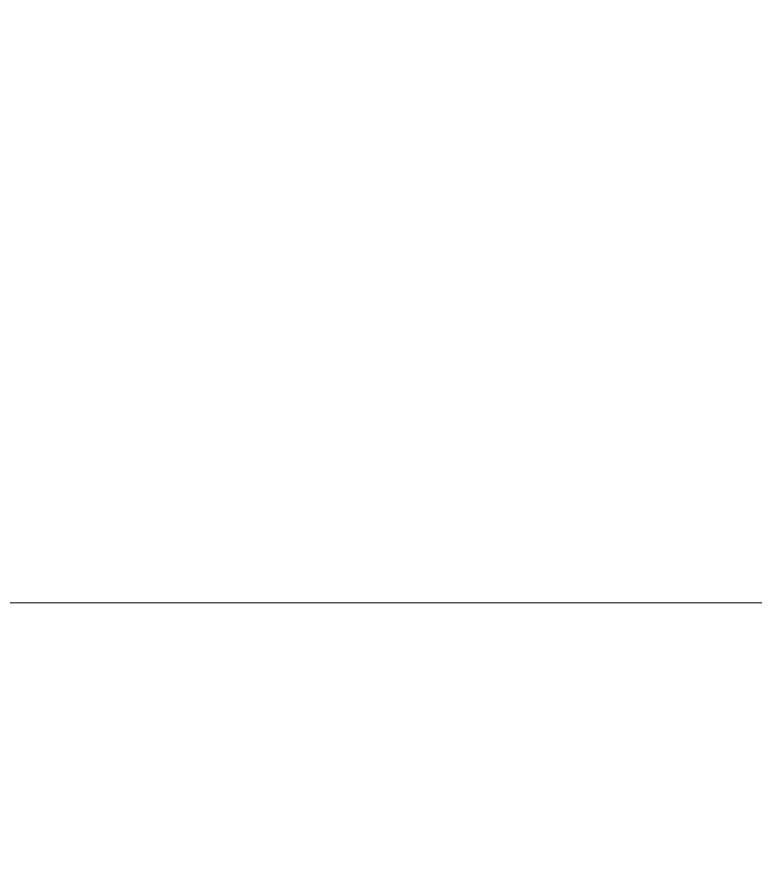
# Model space of a CAD drawing. Header units: millimetres. Extents: x -177800 to -26107, y -132450 to -18386.
# Drawn here: x -164769.363 to -164768.282, y -127457.752 to -127456.516 of the extents above; entities that cross this region are included whole.
import ezdxf

# ---------------------------------------------------------------- set-up
doc = ezdxf.new("R2010")
doc.units = ezdxf.units.MM
doc.layers.add('0-1', color=7, linetype='Continuous', lineweight=5)
doc.layers.add('A-_GENM----_M', color=6, linetype='Continuous', lineweight=9, true_color=0xff00ff)

# ---------------------------------------------------------------- blocks, each defined once
blk = doc.blocks.new('IDA - Toilet Partition - Corner - 950Lx700Width-V16-BLK 2 UPPER ROOF PLAN')
at = {"layer": 'A-_GENM----_M'}
blk.add_line((915, -1769), (915, -1784), dxfattribs=at)
for radius, start in [(20.5, 32.44664), (20, 31.81981)]:
    blk.add_arc((900, -1793.5), radius, start, 45, dxfattribs=at)
blk = doc.blocks.new('IDA - Toilet Partition - Corner - 950Lx700Width-4428229-BLK 2 UPPER ROOF PLAN')
at = {"layer": 'A-_GENM----_M'}
for radius, start in [(20.5, 32.44664), (20, 31.81981)]:
    blk.add_arc((0, -1793.5), radius, start, 45, dxfattribs=at)
blk = doc.blocks.new('1599_DB_A_BLK3_1STGD_R21_rvt-1-BLK 2 UPPER ROOF PLAN')
at = {"layer": 'A-_GENM----_M', "rotation": 269.9999999999992}
for name, p in [('IDA - Toilet Partition - Corner - 950Lx700Width-V16-BLK 2 UPPER ROOF PLAN', (-162986.3719, -126542.3735)), ('IDA - Toilet Partition - Corner - 950Lx700Width-4428229-BLK 2 UPPER ROOF PLAN', (-162986.3719, -127442.3735))]:
    blk.add_blockref(name, p, dxfattribs=at)

msp = doc.modelspace()

# ---------------------------------------------------------------- block references
at = {"layer": '0-1'}
msp.add_blockref('1599_DB_A_BLK3_1STGD_R21_rvt-1-BLK 2 UPPER ROOF PLAN', (0, 0), dxfattribs=at)

doc.saveas('drawing.dxf')
